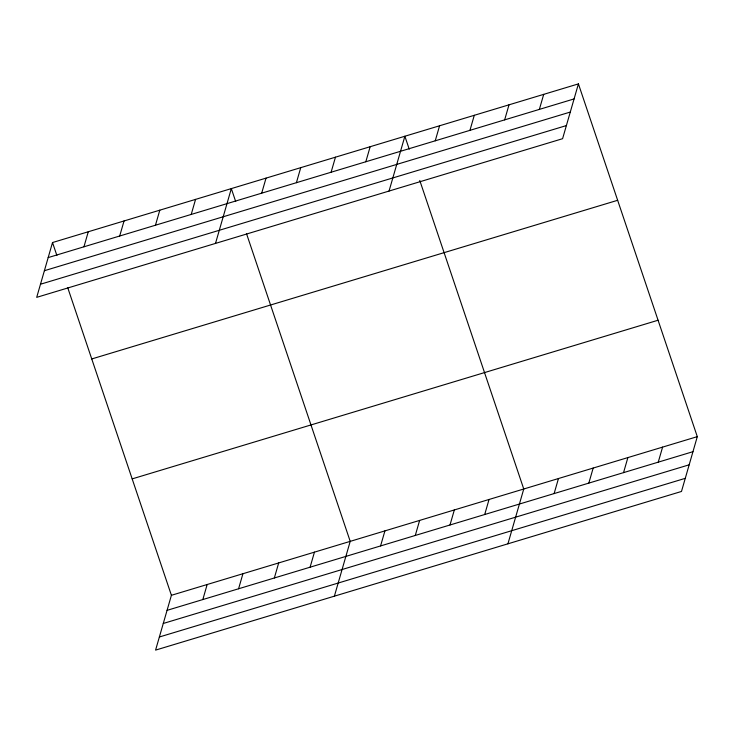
<?xml version="1.0" encoding="UTF-8"?>
<svg xmlns="http://www.w3.org/2000/svg" width="734" height="734" viewBox="0 0 734 734"><rect width="100%" height="100%" fill="white"/><g stroke="black" fill="none" stroke-linecap="round" stroke-linejoin="round"><path stroke-width="1.1" d="M52.518 242.541L36.7 297.353L562.593 138.698L578.42 83.887L52.518 242.541L56.885 255.478M83.942 246.798L88.282 231.751M119.697 236.009L124.046 220.962M155.461 225.219L159.801 210.172M191.225 214.429L195.565 199.382M215.502 243.413L231.329 188.592L235.687 201.529M261.689 193.17L266.038 178.123M67.776 287.811L171.407 595.302L155.58 650.113L681.482 491.459L697.3 436.647L578.42 83.887M296.398 182.702L300.747 167.655M202.823 599.559L207.162 584.512M331.107 172.224L335.456 157.186M238.587 588.769L242.926 573.722M365.816 161.755L370.165 146.708M274.342 577.979L278.691 562.932M389.048 191.06L404.874 136.24L409.233 149.176M310.106 567.189L314.446 552.142M435.234 140.809L439.583 125.771M334.383 596.173L350.21 541.362L246.587 233.871M469.944 130.34L474.292 115.293M380.579 545.931L384.919 530.884M504.653 119.871L509.001 104.824M415.288 535.462L419.628 520.415M539.362 109.403L543.711 94.356M449.997 524.984L454.337 509.946M484.706 514.516L489.046 499.469M507.928 543.821L523.755 489L419.765 180.436M554.124 493.578L558.464 478.531M588.833 483.1L593.173 468.053M623.542 472.632L627.882 457.585M658.251 462.163L662.591 447.116M48.178 257.588L574.071 98.925M44.389 270.708L570.29 112.054M40.489 284.232L566.382 125.578M91.75 358.954L617.652 200.29M132.175 478.889L658.068 320.235M171.407 595.302L697.3 436.647M167.058 610.349L692.96 451.685M163.278 623.469L689.171 464.815M159.37 636.993L685.262 478.339"/></g></svg>
